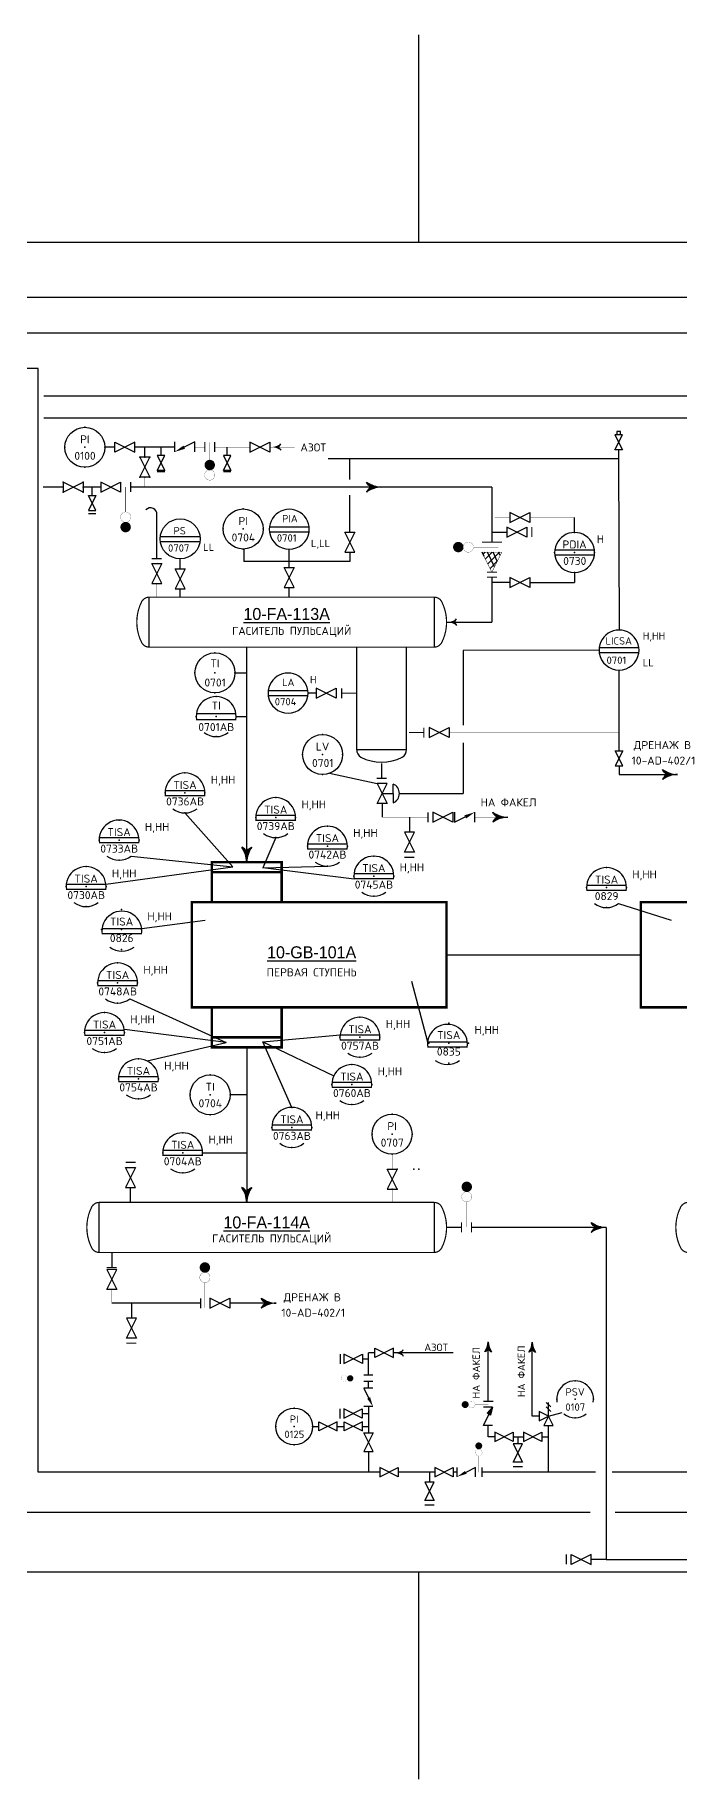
# Model space of a CAD drawing. Extents: x 230 to 652, y 120 to 276.
# Drawn here: x 291.39 to 303.64, y 119.69 to 152.81 of the extents above; entities that cross this region are included whole.
import ezdxf
from ezdxf.enums import TextEntityAlignment as Align

# ---------------------------------------------------------------- set-up
doc = ezdxf.new("R2010")
doc.units = 0
doc.header["$MEASUREMENT"] = 0
doc.linetypes.add('SDASH', pattern=[0.09375, 0.046875, -0.046875])
doc.layers.get('0').update_dxf_attribs({"linetype": 'CONTINUOUS'})
for name, color, linetype in [('IN-ATTRIBS', 7, 'CONTINUOUS'), ('IN-EQUIPMENT', 7, 'CONTINUOUS'), ('IN-INST-TAP', 7, 'CONTINUOUS'), ('IN-INSTRUMENT', 7, 'SDASH'), ('IN-MAJ-PROC', 3, 'CONTINUOUS'), ('IN-MIN-PROC', 7, 'CONTINUOUS'), ('IN-TEXT', 51, 'CONTINUOUS')]:
    doc.layers.add(name, color=color, linetype=linetype)
doc.styles.add('ATTRIBS', font='SIMPLEX', dxfattribs={"width": 0.8, "height": 0.125})
doc.styles.add('B2', font='AU101S01', dxfattribs={"height": 0.14})
doc.styles.add('NARROW', font='simplex', dxfattribs={"width": 0.75, "height": 0.1})
doc.styles.add('S1', font='SIMPLEX.shx')
doc.styles.add('SIMPLEX', font='SIMPLEX')

# ---------------------------------------------------------------- blocks, each defined once
blk = doc.blocks.new('BUBTEXT')
at = {"layer": 'IN-ATTRIBS'}
for p in [(0, 0.25), (-0.25, 0), (0, 0), (0.25, 0), (0, -0.25)]:
    blk.add_point(p, dxfattribs=at)
at = {"layer": 'IN-ATTRIBS', "flags": 1}
for tag, style, width, p in [('IDNUM', 'ATTRIBS', 0.8, (0.009, 0.584)), ('DWGNO', 'ATTRIBS', 0.8, (0.003, 0.447)), ('FILENO', 'ATTRIBS', 0.8, (-0.003, 0.311)), ('LOC', 'ATTRIBS', 0.8, (-0.08, -0.422)), ('INSTALL', 'ATTRIBS', 0.8, (-0.087, -0.699)), ('SIG', 'ATTRIBS', 0.8, (-0.087, -0.563)), ('DATE', 'ATTRIBS', 0.8, (-0.088, -0.969)), ('SERV', 'ATTRIBS', 0.8, (-0.083, -0.838)), ('DES', 'NARROW', 0.75, (-0.087, -1.102)), ('CSYS', 'NARROW', 0.75, (-0.087, -1.243))]:
    blk.add_attdef(tag, text='', height=0.1, dxfattribs=dict(at, style=style, width=width)).set_placement(p, align=Align.CENTER)
at = {"layer": 'IN-ATTRIBS', "style": 'ATTRIBS'}
blk.add_attdef('SYSCDV', text='', height=0.1, dxfattribs=at).set_placement((-0.312, 0.141), align=Align.RIGHT)
at = {"layer": 'IN-ATTRIBS', "style": 'ATTRIBS', "flags": 1}
blk.add_attdef('SYSCDI', text='', height=0.1, dxfattribs=at).set_placement((-0.312, 0.312), align=Align.RIGHT)
at = {"layer": 'IN-ATTRIBS', "style": 'S1'}
for tag, p in [('XT', (0.324, 0.257)), ('A1', (0.323, 0.115)), ('A2', (0.323, -0.035)), ('A3', (0.323, -0.185)), ('RES', (0.323, -0.342))]:
    blk.add_attdef(tag, p, '', height=0.1, dxfattribs=at)
for tag, p in [('INSTTYPE', (0, 0.05)), ('TAGNUM', (0.002, -0.156)), ('MD', (0.402, -0.565)), ('SZ', (0.402, -0.696))]:
    blk.add_attdef(tag, text='', height=0.1, dxfattribs=at).set_placement(p, align=Align.CENTER)
blk = doc.blocks.new('PE13')
at = {"const_width": 0.015}
for points in [[(0, 0), (0.1875, 0)], [(0.1875, 0.0625), (0.1875, -0.0625)]]:
    blk.add_lwpolyline(points, dxfattribs=at)
blk = doc.blocks.new('PE2')
for points in [[(0, 0, 0.150368), (0.188, 0.062, 0.150368)], [(0.125, 0, 0.206864), (0.188, 0.062, 0.206864)], [(0.125, 0, -0.206864), (0.188, -0.062, -0.206864)]]:
    blk.add_lwpolyline(points, format="xyb")
blk.add_arc((-0.008, -0.336), 0.336, 54.4623, 88.6678)
for points in [[(0, 0), (0.125, 0), (0.04, 0.003), (0.141, 0.008)], [(0, 0), (0.125, 0), (0.04, -0.003), (0.141, -0.008)], [(0.04, 0.003), (0.141, 0.008), (0.079, 0.011), (0.156, 0.019)], [(0.079, 0.011), (0.156, 0.019), (0.117, 0.024), (0.169, 0.031)], [(0.117, 0.024), (0.169, 0.031), (0.154, 0.041), (0.179, 0.046)], [(0.154, 0.041), (0.179, 0.046), (0.188, 0.062)], [(0.04, -0.003), (0.141, -0.008), (0.079, -0.011), (0.156, -0.019)], [(0.079, -0.011), (0.156, -0.019), (0.117, -0.024), (0.169, -0.031)], [(0.117, -0.024), (0.169, -0.031), (0.154, -0.041), (0.179, -0.046)], [(0.154, -0.041), (0.179, -0.046), (0.188, -0.062)]]:
    blk.add_solid(points)
blk = doc.blocks.new('VALVTEXT')
at = {"layer": 'IN-ATTRIBS'}
for p in [(0, 0.0625), (0, 0), (0.25, 0.0625), (0.25, 0), (0, -0.0625), (0.25, -0.0625)]:
    blk.add_point(p, dxfattribs=at)
at = {"layer": 'IN-ATTRIBS', "style": 'S1', "flags": 1}
for tag, p in [('IDNUM', (0.125, 0.5625)), ('DWGNO', (0.125, 0.4375)), ('FILENO', (0.125, 0.3125))]:
    blk.add_attdef(tag, text='', height=0.1, dxfattribs=at).set_placement(p, align=Align.CENTER)
at = {"layer": 'IN-ATTRIBS', "style": 'S1'}
for tag, p in [('MODE', (0.125, 0.078125)), ('SIZE', (0.125, -0.1875))]:
    blk.add_attdef(tag, text='', height=0.1, dxfattribs=at).set_placement(p, align=Align.CENTER)
blk = doc.blocks.new('T1FLANGE')
at = {"layer": 'IN-EQUIPMENT', "const_width": 0.015}
blk.add_lwpolyline([(0, 0.0625), (0, -0.0625)], dxfattribs=at)
blk = doc.blocks.new('PF35A')
blk.add_lwpolyline([(0, -0.0625), (0.25, 0.0625), (0.25, -0.0625), (0, 0.0625)], close=True)

msp = doc.modelspace()

# ---------------------------------------------------------------- hatches: boundary and pattern name
h = msp.add_hatch()
h.set_pattern_fill('ANSI31', color=2, scale=0.76, style=0)
h.set_pattern_definition([(45, (23.91814, -641.56429), (-0.067175144, 0.067175144), [])])
h.paths.add_polyline_path([(300.081, 142.608), (300.271, 142.988), (300.081, 142.988), (299.891, 142.988)])
h = msp.add_hatch()
h.set_pattern_fill('ANSI31', color=2, scale=0.76, angle=250, style=0)
h.set_pattern_definition([(295, (23.91814, -641.56429), (0.08609924, 0.040148735), [])])
h.paths.add_polyline_path([(300.271, 142.988), (300.081, 142.988), (299.891, 142.988), (300.081, 142.608)])
msp.add_hatch(color=2).paths.add_polyline_path([(299.573, 126.863, 1), (299.573, 126.735, 0.344667), (299.635, 126.784, -0.122169), (299.635, 126.815, 0.344667)])
at = {"linetype": 'Continuous'}
h = msp.add_hatch(dxfattribs=at)
h.set_pattern_fill('ANSI35', color=2, scale=0.0001, style=0)
h.set_pattern_definition([(45, (128.22935, -1.81200386), (-0.000449012806, 0.000449012806), []), (45, (128.229799, -1.81200386), (-0.000449012806, 0.000449012806), [0.00079375, -0.00015875, 0, -0.00015875])])
edge = h.paths.add_edge_path()
edge.add_line((300.095, 126.749), (300.056, 126.599))
edge.add_line((300.056, 126.599), (299.989, 126.634))
edge.add_line((300.095, 126.749), (299.989, 126.634))

# ---------------------------------------------------------------- linework, layer by layer
at = {"color": 4, "linetype": 'Continuous'}
for p, q in [((298.692, 148.873), (298.692, 152.811)), ((298.692, 119.686), (298.692, 123.624))]:
    msp.add_line(p, q, dxfattribs=at)
at = {"color": 6, "linetype": 'Continuous'}
for p, q in [((229.992, 148.873), (499.167, 148.873)), ((229.992, 123.624), (499.167, 123.624))]:
    msp.add_line(p, q, dxfattribs=at)
at = {"color": 3, "linetype": 'Continuous'}
for p, q in [((359.611, 147.824), (284.096, 147.824)), ((325.867, 147.149), (284.096, 147.149)), ((291.455, 146.474), (284.096, 146.474)), ((291.455, 125.515), (291.455, 146.474)), ((311.986, 145.947), (291.563, 145.947)), ((311.986, 145.533), (291.563, 145.533)), ((291.934, 144.223), (291.549, 144.223)), ((300.081, 144.223), (293.214, 144.223)), ((299.22, 141.658), (300.081, 141.658)), ((295.42, 138.713), (295.42, 141.183)), ((295.42, 137.241), (295.42, 138.713)), ((295.42, 133.583), (295.42, 131.778)), ((295.42, 131.778), (295.42, 130.828)), ((302.257, 130.163), (299.695, 130.163)), ((302.257, 130.163), (302.257, 123.858)), ((297.952, 125.515), (291.455, 125.515)), ((298.996, 125.515), (298.302, 125.515)), ((299.42, 125.515), (299.346, 125.515)), ((302.052, 125.515), (299.895, 125.515)), ((311.971, 125.515), (302.366, 125.515)), ((302.257, 123.858), (392.953, 123.858))]:
    msp.add_line(p, q, dxfattribs=at)
at = {"color": 2}
for p, q in [((293.388, 144.793), (293.578, 144.413)), ((293.388, 144.413), (293.578, 144.793)), ((293.578, 144.793), (293.388, 144.793)), ((293.719, 144.538), (293.862, 144.823)), ((293.862, 144.823), (293.719, 144.823)), ((293.719, 144.823), (293.862, 144.538)), ((294.053, 144.891), (294.053, 145.081)), ((294.433, 145.081), (294.232, 144.981)), ((294.433, 144.891), (294.433, 145.081)), ((294.979, 144.538), (295.121, 144.823)), ((295.121, 144.823), (294.979, 144.823)), ((294.979, 144.823), (295.121, 144.538)), ((302.49, 144.929), (302.49, 144.768)), ((293.862, 144.538), (293.719, 144.538)), ((293.862, 144.511), (293.719, 144.511)), ((295.121, 144.538), (294.979, 144.538)), ((295.121, 144.511), (294.979, 144.511)), ((292.484, 144.063), (292.484, 144.223)), ((293.578, 144.413), (293.388, 144.413)), ((292.555, 143.778), (292.412, 144.063)), ((292.412, 144.063), (292.555, 144.063)), ((292.555, 144.063), (292.412, 143.778)), ((292.412, 143.778), (292.555, 143.778)), ((292.412, 143.724), (292.555, 143.724)), ((299.374, 138.048), (299.374, 137.858)), ((299.374, 137.858), (299.575, 137.959)), ((299.754, 138.048), (299.754, 137.858)), ((297.196, 127.757), (297.196, 127.574)), ((297.619, 127.665), (297.74, 127.665)), ((297.646, 127.11), (297.739, 126.925)), ((297.821, 127.11), (297.646, 127.11)), ((297.193, 126.719), (297.193, 126.536)), ((297.616, 126.628), (297.737, 126.628)), ((297.821, 126.76), (297.646, 126.76)), ((300.095, 126.749), (299.92, 126.749)), ((300.104, 126.859), (299.922, 126.859)), ((300.981, 126.665), (300.981, 126.49)), ((301.156, 126.578), (300.981, 126.665)), ((300.981, 126.49), (301.156, 126.578)), ((301.156, 126.578), (301.069, 126.403)), ((301.112, 126.84), (301.2, 126.753)), ((301.112, 126.753), (301.2, 126.665)), ((301.156, 126.578), (301.156, 126.84)), ((301.244, 126.403), (301.156, 126.578)), ((300.095, 126.399), (299.92, 126.399)), ((301.069, 126.403), (301.244, 126.403)), ((299.42, 125.428), (299.42, 125.603))]:
    msp.add_line(p, q, dxfattribs=at)
at = {"color": 5, "linetype": 'Continuous'}
for p, q in [((293.483, 144.793), (293.483, 144.983)), ((294.053, 144.983), (293.483, 144.983)), ((296.966, 144.768), (302.49, 144.768)), ((297.38, 144.366), (297.38, 144.768)), ((302.49, 144.768), (302.499, 141.508)), ((297.38, 143.367), (297.38, 144.068)), ((301.654, 143.361), (301.654, 143.647)), ((300.081, 143.368), (300.366, 143.368)), ((297.38, 142.81), (296.23, 142.81)), ((297.38, 142.987), (297.38, 142.81)), ((301.654, 142.603), (301.654, 142.412)), ((296.23, 142.127), (296.23, 142.317)), ((300.081, 142.418), (300.42, 142.418)), ((300.8, 142.412), (301.655, 142.412)), ((302.499, 139.212), (302.499, 140.748)), ((302.499, 138.927), (302.499, 138.764)), ((302.499, 138.764), (303.612, 138.764)), ((297.993, 138.214), (297.993, 137.953)), ((298.515, 137.953), (298.515, 137.668)), ((293.213, 130.638), (293.213, 130.923)), ((292.855, 129.688), (292.855, 129.403)), ((294.544, 128.724), (292.855, 128.724)), ((293.229, 128.724), (293.229, 128.439)), ((295.793, 128.724), (295.097, 128.724)), ((300.011, 126.859), (300.011, 127.987)), ((300.849, 126.578), (300.849, 127.983)), ((297.859, 127.78), (297.734, 127.78)), ((297.734, 127.36), (297.734, 127.78)), ((299.347, 127.78), (298.209, 127.78)), ((297.734, 127.11), (297.734, 127.235)), ((297.737, 126.76), (297.737, 126.26)), ((300.981, 126.578), (300.849, 126.578)), ((300.008, 126.185), (300.008, 126.399)), ((301.156, 126.248), (301.156, 126.403)), ((301.156, 125.515), (301.156, 126.328)), ((297.737, 125.91), (297.737, 125.515)), ((300.115, 126.185), (300.008, 126.185)), ((300.508, 126.185), (300.681, 126.185)), ((301.031, 126.185), (301.156, 126.185)), ((290.709, 124.756), (301.953, 124.756)), ((302.424, 124.756), (311.932, 124.756)), ((302.257, 123.858), (301.972, 123.858))]:
    msp.add_line(p, q, dxfattribs=at)
at = {"color": 5}
for p, q in [((293.791, 144.823), (293.791, 144.983)), ((295.05, 144.823), (295.05, 144.983))]:
    msp.add_line(p, q, dxfattribs=at)
at = {"linetype": 'Continuous'}
for p, q in [((293.711, 142.865), (293.711, 143.692)), ((295.853, 143.47), (296.607, 143.47)), ((293.778, 143.286), (294.532, 143.286)), ((293.778, 143.191), (294.532, 143.191)), ((295.853, 143.375), (296.607, 143.375)), ((301.277, 143.029), (302.031, 143.029)), ((301.277, 142.934), (302.031, 142.934)), ((302.119, 141.127), (299.533, 141.122)), ((299.533, 141.122), (299.533, 139.701)), ((302.122, 141.175), (302.876, 141.175)), ((302.122, 141.08), (302.876, 141.08)), ((295.829, 140.358), (296.583, 140.358)), ((295.829, 140.263), (296.583, 140.263)), ((299.533, 139.363), (299.533, 138.404)), ((293.87, 138.462), (294.624, 138.462)), ((293.87, 138.367), (294.624, 138.367)), ((298.324, 138.404), (299.533, 138.404)), ((295.594, 137.992), (296.348, 137.992)), ((295.594, 137.897), (296.348, 137.897)), ((292.617, 137.565), (293.371, 137.565)), ((292.617, 137.47), (293.371, 137.47)), ((296.577, 137.451), (297.331, 137.451)), ((296.577, 137.356), (297.331, 137.356)), ((297.46, 136.882), (298.214, 136.882)), ((291.99, 136.683), (292.744, 136.683)), ((291.99, 136.588), (292.744, 136.588)), ((297.46, 136.787), (298.214, 136.787)), ((301.884, 136.664), (302.638, 136.664)), ((301.884, 136.569), (302.638, 136.569)), ((292.67, 135.837), (293.424, 135.837)), ((292.67, 135.742), (293.424, 135.742)), ((299.22, 135.341), (302.913, 135.341)), ((292.588, 134.853), (293.342, 134.853)), ((292.588, 134.758), (293.342, 134.758)), ((292.339, 133.912), (293.093, 133.912)), ((292.339, 133.817), (293.093, 133.817)), ((297.196, 133.822), (297.95, 133.822)), ((297.196, 133.727), (297.95, 133.727)), ((298.86, 133.686), (299.614, 133.686)), ((298.86, 133.591), (299.614, 133.591)), ((292.985, 133.032), (293.739, 133.032)), ((292.985, 132.937), (293.739, 132.937)), ((297.042, 132.924), (297.796, 132.924)), ((297.042, 132.829), (297.796, 132.829)), ((295.901, 132.111), (296.655, 132.111)), ((295.901, 132.016), (296.655, 132.016)), ((293.826, 131.628), (294.58, 131.628)), ((293.826, 131.533), (294.58, 131.533))]:
    msp.add_line(p, q, dxfattribs=at)
at = {"color": 7, "linetype": 'Continuous'}
for p, q in [((295.368, 143.048), (295.368, 142.81)), ((296.23, 142.81), (295.368, 142.81)), ((296.23, 142.697), (296.23, 143.042)), ((295.197, 140.693), (295.42, 140.693)), ((294.461, 139.921), (295.22, 139.921)), ((294.461, 139.806), (295.219, 139.806)), ((295.215, 139.863), (295.42, 139.863)), ((296.993, 138.787), (297.898, 138.594)), ((294.247, 138.034), (295.159, 137.01)), ((295.971, 137.565), (295.729, 136.995)), ((293.224, 137.216), (295.159, 137.01)), ((292.744, 136.683), (295.159, 137.01)), ((295.729, 136.995), (296.954, 137.024)), ((297.461, 136.776), (295.729, 136.995)), ((302.491, 136.314), (303.488, 136)), ((293.424, 135.837), (294.632, 136)), ((298.552, 134.839), (298.86, 133.686)), ((293.196, 134.503), (295.031, 133.676)), ((295.031, 133.676), (293.094, 133.923)), ((293.528, 133.326), (295.031, 133.676)), ((295.729, 133.69), (297.196, 133.822)), ((296.278, 132.443), (295.729, 133.69)), ((295.729, 133.69), (297.076, 133.039)), ((295.42, 132.681), (295.102, 132.681)), ((294.583, 131.579), (295.42, 131.579)), ((300.095, 126.749), (299.989, 126.634)), ((300.056, 126.599), (299.989, 126.634)), ((300.095, 126.749), (300.056, 126.599))]:
    msp.add_line(p, q, dxfattribs=at)
at = {"color": 6}
msp.add_line((298.983, 142.133), (298.983, 141.183), dxfattribs=at)
at = {"color": 2, "linetype": 'Continuous'}
for p, q in [((298.205, 138.404), (298.205, 138.583)), ((297.993, 138.404), (298.205, 138.404)), ((298.205, 138.404), (298.205, 138.226)), ((299.92, 126.399), (300.095, 126.749))]:
    msp.add_line(p, q, dxfattribs=at)
at = {"color": 7}
for p, q in [((300.135, 126.185), (300.115, 126.185)), ((300.508, 126.185), (300.485, 126.185))]:
    msp.add_line(p, q, dxfattribs=at)
at = {"color": 2}
for points in [[(302.419, 145.214), (302.562, 144.929), (302.419, 144.929), (302.562, 145.214)], [(293.293, 145.078), (292.913, 144.888), (292.913, 145.078), (293.293, 144.888)], [(295.478, 144.888), (295.858, 145.078), (295.858, 144.888), (295.478, 145.078)], [(291.934, 144.128), (292.314, 144.318), (292.314, 144.128), (291.934, 144.318)], [(292.644, 144.128), (293.024, 144.318), (293.024, 144.128), (292.644, 144.318)], [(300.366, 143.273), (300.746, 143.463), (300.746, 143.273), (300.366, 143.463)], [(300.42, 143.552), (300.8, 143.742), (300.8, 143.552), (300.42, 143.742)], [(293.806, 142.39), (293.616, 142.77), (293.806, 142.77), (293.616, 142.39)], [(294.25, 142.289), (294.06, 142.669), (294.25, 142.669), (294.06, 142.289)], [(296.325, 142.317), (296.135, 142.697), (296.325, 142.697), (296.135, 142.317)], [(300.42, 142.317), (300.8, 142.507), (300.8, 142.317), (300.42, 142.507)], [(297.123, 140.214), (296.743, 140.404), (296.743, 140.214), (297.123, 140.404)], [(298.89, 139.467), (299.27, 139.657), (299.27, 139.467), (298.89, 139.657)], [(302.57, 138.927), (302.428, 139.212), (302.57, 139.212), (302.428, 138.927)], [(297.898, 138.594), (298.088, 138.214), (297.898, 138.214), (298.088, 138.594)], [(298.962, 137.858), (299.342, 138.048), (299.342, 137.858), (298.962, 138.048)], [(298.42, 137.668), (298.61, 137.288), (298.42, 137.288), (298.61, 137.668)], [(293.308, 130.923), (293.118, 131.303), (293.308, 131.303), (293.118, 130.923)], [(298.279, 130.889), (298.089, 131.269), (298.279, 131.269), (298.089, 130.889)], [(292.76, 129.365), (292.95, 128.985), (292.76, 128.985), (292.95, 129.365)], [(294.717, 128.629), (295.097, 128.819), (295.097, 128.629), (294.717, 128.819)], [(293.134, 128.439), (293.324, 128.059), (293.134, 128.059), (293.324, 128.439)], [(298.209, 127.868), (297.859, 127.693), (297.859, 127.868), (298.209, 127.693)], [(297.269, 127.578), (297.619, 127.753), (297.619, 127.578), (297.269, 127.753)], [(297.266, 126.54), (297.616, 126.715), (297.616, 126.54), (297.266, 126.715)], [(297.143, 126.472), (296.793, 126.297), (296.793, 126.472), (297.143, 126.297)], [(297.623, 126.472), (297.273, 126.297), (297.273, 126.472), (297.623, 126.297)], [(297.824, 125.91), (297.649, 126.26), (297.824, 126.26), (297.649, 125.91)], [(300.135, 126.097), (300.485, 126.272), (300.485, 126.097), (300.135, 126.272)], [(300.681, 126.097), (301.031, 126.272), (301.031, 126.097), (300.681, 126.272)], [(300.489, 126.054), (300.664, 125.704), (300.489, 125.704), (300.664, 126.054)], [(297.952, 125.428), (298.302, 125.603), (298.302, 125.428), (297.952, 125.603)], [(298.996, 125.428), (299.346, 125.603), (299.346, 125.428), (298.996, 125.603)], [(298.808, 125.328), (298.983, 124.978), (298.808, 124.978), (298.983, 125.328)], [(301.972, 123.953), (301.592, 123.763), (301.592, 123.953), (301.972, 123.763)]]:
    msp.add_lwpolyline(points, close=True, dxfattribs=at)
for points in [[(302.526, 145.214), (302.526, 145.277), (302.455, 145.277), (302.455, 145.214)], [(299.77, 125.428), (299.77, 125.603), (299.585, 125.51)]]:
    msp.add_lwpolyline(points, dxfattribs=at)
at = {"color": 5, "linetype": 'Continuous', "const_width": 0.0076}
for points in [[(294.433, 144.983), (294.623, 144.983)], [(294.813, 144.983), (295.288, 144.983)], [(295.478, 144.983), (295.288, 144.983)], [(296.333, 144.983), (295.858, 144.983)], [(293.483, 144.413), (293.483, 144.223)], [(300.135, 143.647), (300.42, 143.647)], [(300.8, 143.647), (301.655, 143.647)], [(299.27, 139.562), (302.499, 139.562)], [(298.867, 137.953), (297.993, 137.953)], [(300.194, 137.953), (299.754, 137.953)], [(292.855, 128.985), (292.855, 128.724)]]:
    msp.add_lwpolyline(points, dxfattribs=at)
at = {"color": 2}
for points, const_width in [([(294.718, 144.595), (294.718, 145.07)], 0.0076), ([(293.119, 143.748), (293.119, 144.223)], 0.0076), ([(293.214, 144.128), (293.214, 144.318)], 0.0228), ([(299.891, 143.178), (300.271, 143.178)], 0.0228), ([(299.728, 143.083), (300.203, 143.083)], 0.0076), ([(299.605, 130.649), (299.605, 130.174)], 0.0076), ([(292.95, 129.403), (292.76, 129.403)], 0.0228), ([(294.626, 129.117), (294.626, 128.642)], 0.0076), ([(297.446, 127.297), (297.734, 127.297)], 0.00461), ([(299.761, 126.799), (300.011, 126.799)], 0.01), ([(299.833, 125.828), (299.833, 125.515)], 0.005)]:
    msp.add_lwpolyline(points, dxfattribs=dict(at, const_width=const_width))
at = {"color": 5, "linetype": 'Continuous'}
for points in [[(296.003, 144.983, 0.206864), (296.066, 145.046)], [(296.003, 144.983, -0.206864), (296.066, 144.921)], [(300.011, 127.862, -0.206864), (299.948, 127.799, -0.206864)], [(300.011, 127.987, 0.150368), (300.073, 127.799, 0.150368)], [(300.011, 127.862, 0.206864), (300.073, 127.799, 0.206864)], [(300.849, 127.983, 0.150368), (300.912, 127.796, 0.150368)], [(298.334, 127.78, 0.206864), (298.396, 127.843, 0.206864)], [(298.334, 127.78, -0.206864), (298.396, 127.718, -0.206864)], [(300.849, 127.858, -0.206864), (300.787, 127.796, -0.206864)], [(300.849, 127.858, 0.206864), (300.912, 127.796, 0.206864)]]:
    msp.add_lwpolyline(points, format="xyb", dxfattribs=at)
at = {"color": 2}
for points, const_width in [([(294.767, 144.642, -1), (294.668, 144.642, -1)], 0.0988), ([(294.815, 144.452, -1), (294.621, 144.452, -1)], 0.0038), ([(293.216, 143.653, 1), (293.022, 143.653, 1)], 0.0038), ([(293.168, 143.463, 1), (293.069, 143.463, 1)], 0.0988), ([(299.443, 143.034, 1), (299.443, 143.133, 1)], 0.0988), ([(299.633, 142.986, 1), (299.633, 143.18, 1)], 0.0038), ([(299.555, 130.934, 1), (299.654, 130.934, 1)], 0.0988), ([(299.508, 130.744, 1), (299.702, 130.744, 1)], 0.0038), ([(294.576, 129.402, 1), (294.675, 129.402, 1)], 0.0988), ([(294.529, 129.212, 1), (294.723, 129.212, 1)], 0.0038), ([(297.273, 127.239, -1), (297.273, 127.356, -1)], 0.0023), ([(297.388, 127.267, -1), (297.388, 127.327, -1)], 0.0599), ([(299.573, 126.735, 1), (299.573, 126.863, 1)], 0.0025), ([(299.697, 126.735, 1), (299.697, 126.863, 1)], 0.0025), ([(299.8, 126.015, 1), (299.865, 126.015, 1)], 0.065), ([(299.769, 125.89, 1), (299.896, 125.89, 1)], 0.0025)]:
    msp.add_lwpolyline(points, format="xyb", close=True, dxfattribs=dict(at, const_width=const_width))
at = {"color": 3}
for points in [[(297.795, 144.223, -0.206864), (297.7, 144.318, -0.206864)], [(297.985, 144.223, 0.150368), (297.7, 144.128, 0.150368)], [(297.795, 144.223, 0.206864), (297.7, 144.128, 0.206864)]]:
    msp.add_lwpolyline(points, format="xyb", dxfattribs=at)
at = {"color": 2, "const_width": 0.0076}
msp.add_lwpolyline([(300.081, 142.608), (299.891, 142.988), (300.081, 142.988), (300.271, 142.988)], close=True, dxfattribs=at)
at = {"color": 3, "linetype": 'Continuous'}
for points in [[(299.345, 141.658, 0.206864), (299.408, 141.721)], [(299.345, 141.658, -0.206864), (299.408, 141.596)]]:
    msp.add_lwpolyline(points, format="xyb", dxfattribs=at)
for centre, radius in [((292.343, 144.978), 0.38), ((295.354, 143.427), 0.38), ((294.155, 143.239), 0.38), ((294.817, 140.695), 0.38), ((296.863, 139.144), 0.38), ((294.725, 132.681), 0.38), ((298.184, 131.934), 0.38), ((296.323, 126.382), 0.35)]:
    msp.add_circle(centre, radius)
at = {"color": 3}
msp.add_arc((297.997, 144.734), 0.511, 234.4623, 268.6678, dxfattribs=at)
at = {"linetype": 'Continuous'}
msp.add_arc((293.593, 143.711), 0.119, 351.1344, 139.8314, dxfattribs=at)
for centre, radius, start, end in [((296.23, 143.422), 0.38, 351.1529, 188.8471), ((296.23, 143.422), 0.38, 188.8471, 351.1529), ((301.654, 142.981), 0.38, 351.1529, 188.8471), ((301.654, 142.981), 0.38, 188.8471, 351.1529), ((302.499, 141.128), 0.38, 351.1529, 188.8471), ((302.499, 141.128), 0.38, 188.8471, 351.1529), ((296.206, 140.31), 0.38, 351.1529, 188.8471), ((294.84, 139.864), 0.38, 351.1529, 188.8471), ((296.206, 140.31), 0.38, 188.8471, 351.1529), ((294.84, 139.864), 0.38, 232.6037, 307.3963), ((294.247, 138.414), 0.38, 351.1529, 188.8471), ((295.971, 137.945), 0.38, 351.1529, 188.8471), ((292.994, 137.518), 0.38, 351.1529, 188.8471), ((294.247, 138.414), 0.38, 232.6037, 307.3963), ((295.971, 137.945), 0.38, 232.6037, 307.3963), ((296.954, 137.404), 0.38, 351.1529, 188.8471), ((292.994, 137.518), 0.38, 232.6037, 307.3963), ((297.837, 136.834), 0.38, 351.1529, 188.8471), ((292.367, 136.635), 0.38, 351.1529, 188.8471), ((296.954, 137.404), 0.38, 232.6037, 307.3963), ((302.261, 136.616), 0.38, 351.1529, 188.8471), ((297.837, 136.834), 0.38, 232.6037, 307.3963), ((292.367, 136.635), 0.38, 232.6037, 307.3963), ((293.047, 135.789), 0.38, 351.1529, 188.8471), ((302.261, 136.616), 0.38, 232.6037, 307.3963), ((293.047, 135.789), 0.38, 232.6037, 307.3963), ((292.965, 134.805), 0.38, 351.1529, 188.8471), ((292.965, 134.805), 0.38, 232.6037, 307.3963), ((292.716, 133.864), 0.38, 351.1529, 188.8471), ((297.573, 133.775), 0.38, 351.1529, 188.8471), ((299.237, 133.638), 0.38, 351.1529, 188.8471), ((292.716, 133.864), 0.38, 232.6037, 307.3963), ((293.362, 132.984), 0.38, 351.1529, 188.8471), ((297.419, 132.876), 0.38, 351.1529, 188.8471), ((297.573, 133.775), 0.38, 232.6037, 307.3963), ((299.237, 133.638), 0.38, 232.6037, 307.3963), ((293.362, 132.984), 0.38, 232.6037, 307.3963), ((297.419, 132.876), 0.38, 232.6037, 307.3963), ((296.278, 132.063), 0.38, 351.1529, 188.8471), ((294.203, 131.58), 0.38, 351.1529, 188.8471), ((296.278, 132.063), 0.38, 232.6037, 307.3963), ((294.203, 131.58), 0.38, 232.6037, 307.3963), ((301.664, 126.899), 0.35, 351.1529, 188.8471), ((301.664, 126.899), 0.35, 232.6037, 307.3963)]:
    msp.add_arc(centre, radius, start, end)
at = {"color": 2, "linetype": 'Continuous'}
msp.add_arc((298.13, 138.404), 0.194, 292.6677, 67.3323, dxfattribs=at)
at = {"color": 5, "linetype": 'Continuous'}
for centre in [(299.675, 127.995), (300.513, 127.991)]:
    msp.add_arc(centre, 0.336, 324.4623, 358.6678, dxfattribs=at)
at = {"color": 2}
for points in [[(294.249, 144.952), (294.053, 144.891), (294.216, 145.01)], [(299.558, 137.988), (299.754, 138.048), (299.592, 137.929)], [(297.766, 126.94), (297.821, 126.76), (297.712, 126.91)], [(299.601, 125.484), (299.42, 125.428), (299.57, 125.537)]]:
    msp.add_solid(points, dxfattribs=at)
at = {"color": 5, "linetype": 'Continuous'}
for points in [[(295.878, 144.983), (296.003, 144.983), (295.918, 144.986), (296.02, 144.991)], [(295.878, 144.983), (296.003, 144.983), (295.918, 144.98), (296.02, 144.975)], [(295.918, 144.986), (296.02, 144.991), (295.958, 144.994), (296.034, 145.002)], [(295.918, 144.98), (296.02, 144.975), (295.958, 144.972), (296.034, 144.964)], [(295.958, 144.994), (296.034, 145.002), (295.996, 145.007), (296.047, 145.015)], [(295.958, 144.972), (296.034, 144.964), (295.996, 144.959), (296.047, 144.952)], [(295.996, 145.007), (296.047, 145.015), (296.032, 145.024), (296.058, 145.029)], [(295.996, 144.959), (296.047, 144.952), (296.032, 144.942), (296.058, 144.937)], [(296.032, 145.024), (296.058, 145.029), (296.066, 145.046)], [(296.032, 144.942), (296.058, 144.937), (296.066, 144.921)], [(299.987, 127.87), (299.979, 127.818), (299.969, 127.833), (299.964, 127.808)], [(299.999, 127.908), (299.992, 127.831), (299.987, 127.87), (299.979, 127.818)], [(300.007, 127.947), (300.003, 127.846), (299.999, 127.908), (299.992, 127.831)], [(300.011, 127.987), (300.011, 127.862), (300.007, 127.947), (300.003, 127.846)], [(300.011, 127.987), (300.011, 127.862), (300.014, 127.947), (300.019, 127.846)], [(300.014, 127.947), (300.019, 127.846), (300.022, 127.908), (300.029, 127.831)], [(300.022, 127.908), (300.029, 127.831), (300.035, 127.87), (300.042, 127.818)], [(300.035, 127.87), (300.042, 127.818), (300.052, 127.833), (300.057, 127.808)], [(300.825, 127.866), (300.818, 127.814), (300.808, 127.83), (300.803, 127.804)], [(300.838, 127.904), (300.831, 127.827), (300.825, 127.866), (300.818, 127.814)], [(300.846, 127.943), (300.841, 127.842), (300.838, 127.904), (300.831, 127.827)], [(300.849, 127.983), (300.849, 127.858), (300.846, 127.943), (300.841, 127.842)], [(300.849, 127.983), (300.849, 127.858), (300.852, 127.943), (300.857, 127.842)], [(300.852, 127.943), (300.857, 127.842), (300.861, 127.904), (300.868, 127.827)], [(300.861, 127.904), (300.868, 127.827), (300.873, 127.866), (300.881, 127.814)], [(300.873, 127.866), (300.881, 127.814), (300.89, 127.83), (300.895, 127.804)], [(298.209, 127.78), (298.334, 127.78), (298.249, 127.783), (298.35, 127.788)], [(298.209, 127.78), (298.334, 127.78), (298.249, 127.777), (298.35, 127.772)], [(298.249, 127.783), (298.35, 127.788), (298.288, 127.792), (298.365, 127.799)], [(298.249, 127.777), (298.35, 127.772), (298.288, 127.769), (298.365, 127.762)], [(298.288, 127.792), (298.365, 127.799), (298.326, 127.804), (298.378, 127.812)], [(298.288, 127.769), (298.365, 127.762), (298.326, 127.756), (298.378, 127.749)], [(298.326, 127.804), (298.378, 127.812), (298.363, 127.821), (298.388, 127.826)], [(298.326, 127.756), (298.378, 127.749), (298.363, 127.739), (298.388, 127.734)], [(298.363, 127.739), (298.388, 127.734), (298.396, 127.718)], [(299.969, 127.833), (299.964, 127.808), (299.948, 127.799)], [(300.052, 127.833), (300.057, 127.808), (300.073, 127.799)], [(300.808, 127.83), (300.803, 127.804), (300.787, 127.796)], [(300.89, 127.83), (300.895, 127.804), (300.912, 127.796)]]:
    msp.add_solid(points, dxfattribs=at)
at = {"color": 3}
for points in [[(297.752, 144.286), (297.713, 144.293), (297.7, 144.318)], [(297.752, 144.161), (297.713, 144.153), (297.7, 144.128)], [(297.807, 144.26), (297.729, 144.271), (297.752, 144.286), (297.713, 144.293)], [(297.807, 144.187), (297.729, 144.175), (297.752, 144.161), (297.713, 144.153)], [(297.865, 144.24), (297.748, 144.251), (297.807, 144.26), (297.729, 144.271)], [(297.865, 144.206), (297.748, 144.195), (297.807, 144.187), (297.729, 144.175)], [(297.925, 144.228), (297.771, 144.235), (297.865, 144.24), (297.748, 144.251)], [(297.925, 144.218), (297.771, 144.211), (297.865, 144.206), (297.748, 144.195)], [(297.985, 144.223), (297.795, 144.223), (297.925, 144.228), (297.771, 144.235)], [(297.985, 144.223), (297.795, 144.223), (297.925, 144.218), (297.771, 144.211)]]:
    msp.add_solid(points, dxfattribs=at)
at = {"color": 3, "linetype": 'Continuous'}
for points in [[(299.22, 141.658), (299.345, 141.658), (299.26, 141.661), (299.362, 141.666)], [(299.22, 141.658), (299.345, 141.658), (299.26, 141.655), (299.362, 141.65)], [(299.26, 141.661), (299.362, 141.666), (299.3, 141.669), (299.377, 141.677)], [(299.26, 141.655), (299.362, 141.65), (299.3, 141.647), (299.377, 141.639)], [(299.3, 141.669), (299.377, 141.677), (299.338, 141.682), (299.389, 141.69)], [(299.3, 141.647), (299.377, 141.639), (299.338, 141.634), (299.389, 141.627)], [(299.338, 141.682), (299.389, 141.69), (299.374, 141.699), (299.4, 141.704)], [(299.338, 141.634), (299.389, 141.627), (299.374, 141.617), (299.4, 141.612)], [(299.374, 141.699), (299.4, 141.704), (299.408, 141.721)], [(299.374, 141.617), (299.4, 141.612), (299.408, 141.596)]]:
    msp.add_solid(points, dxfattribs=at)
msp.add_solid([(298.363, 127.821), (298.388, 127.826), (298.396, 127.843)])
at = {"layer": 'IN-ATTRIBS', "color": 2}
for p in [(298.279, 131.269), (298.6, 131.269), (298.695, 131.269), (298.184, 130.889), (298.279, 130.889)]:
    msp.add_point(p, dxfattribs=at)
at = {"layer": 'IN-EQUIPMENT', "color": 6}
for p, q in [((293.568, 141.183), (293.568, 142.133)), ((297.51, 141.183), (297.51, 139.236)), ((298.46, 139.236), (298.46, 141.183)), ((298.46, 139.236), (297.51, 139.236)), ((292.618, 129.688), (292.618, 130.638)), ((298.983, 130.638), (298.983, 129.688))]:
    msp.add_line(p, q, dxfattribs=at)
at = {"layer": 'IN-EQUIPMENT', "color": 2}
for p, q in [((297.821, 127.36), (297.646, 127.36)), ((297.821, 127.235), (297.646, 127.235)), ((299.895, 125.428), (299.895, 125.603)), ((300.664, 125.616), (300.489, 125.616)), ((298.983, 124.89), (298.808, 124.89))]:
    msp.add_line(p, q, dxfattribs=at)
at = {"layer": 'IN-EQUIPMENT', "color": 2, "const_width": 0.0228}
for points in [[(294.623, 144.888), (294.623, 145.078)], [(294.813, 144.888), (294.813, 145.078)], [(300.841, 143.463), (300.841, 143.273)], [(293.616, 142.865), (293.806, 142.865)], [(298.867, 137.858), (298.867, 138.048)], [(298.61, 137.193), (298.42, 137.193)], [(293.118, 131.398), (293.308, 131.398)], [(299.695, 130.258), (299.695, 130.068)], [(294.544, 128.629), (294.544, 128.819)], [(293.324, 127.964), (293.134, 127.964)], [(301.497, 123.763), (301.497, 123.953)]]:
    msp.add_lwpolyline(points, dxfattribs=at)
at = {"layer": 'IN-EQUIPMENT', "color": 6, "const_width": 0.0228}
for points in [[(293.568, 142.133, 0.267949), (293.426, 142.051, 0.242718), (293.426, 141.265, 0.267949), (293.568, 141.183), (298.983, 141.183, 0.267949), (299.125, 141.265, 0.242718), (299.125, 142.051, 0.267949), (298.983, 142.133)], [(292.618, 130.638, 0.267949), (292.476, 130.556, 0.242718), (292.476, 129.77, 0.267949), (292.618, 129.688), (298.983, 129.688, 0.267949), (299.125, 129.77, 0.242718), (299.125, 130.556, 0.267949), (298.983, 130.638)], [(303.816, 130.638, 0.267949), (303.674, 130.556, 0.242718), (303.674, 129.77, 0.267949), (303.816, 129.688), (310.181, 129.688, 0.267949), (310.323, 129.77, 0.242718), (310.323, 130.556, 0.267949), (310.181, 130.638)]]:
    msp.add_lwpolyline(points, format="xyb", close=True, dxfattribs=at)
at = {"layer": 'IN-EQUIPMENT', "color": 6, "const_width": 0.0456}
for points in [[(294.755, 136.338), (294.755, 137.098), (296.085, 137.098), (296.085, 136.338)], [(294.755, 136.908), (296.085, 136.908)], [(299.22, 136.338), (299.22, 134.343), (294.375, 134.343), (294.375, 136.338), (299.22, 136.338)], [(302.913, 136.338), (302.913, 134.343), (307.853, 134.343), (307.853, 136.338), (302.913, 136.338)], [(294.755, 134.343), (294.755, 133.583), (296.085, 133.583), (296.085, 134.343)], [(294.755, 133.773), (296.085, 133.773)]]:
    msp.add_lwpolyline(points, dxfattribs=at)
at = {"layer": 'IN-EQUIPMENT', "color": 6}
for centre, radius, start, end in [((297.675, 139.236), 0.164, 180, 240), ((298.296, 139.236), 0.164, 300, 0), ((297.985, 139.855), 0.857, 242.7143, 297.2857)]:
    msp.add_arc(centre, radius, start, end, dxfattribs=at)
at = {"layer": 'IN-INST-TAP', "color": 7}
for p, q in [((292.913, 144.983), (292.723, 144.983)), ((301.156, 126.578), (301.417, 126.651)), ((296.673, 126.385), (296.798, 126.385)), ((297.148, 126.385), (297.273, 126.385)), ((297.623, 126.385), (297.737, 126.385))]:
    msp.add_line(p, q, dxfattribs=at)
at = {"layer": 'IN-INST-TAP', "color": 5}
msp.add_line((293.483, 144.983), (293.293, 144.983), dxfattribs=at)
at = {"layer": 'IN-INST-TAP'}
for p, q in [((294.155, 142.669), (294.155, 142.859)), ((294.155, 142.133), (294.155, 142.289))]:
    msp.add_line(p, q, dxfattribs=at)
at = {"layer": 'IN-MAJ-PROC', "color": 3}
for p, q in [((292.644, 144.223), (292.314, 144.223)), ((298.996, 125.515), (298.806, 125.515)), ((300.333, 125.515), (299.895, 125.515))]:
    msp.add_line(p, q, dxfattribs=at)
at = {"layer": 'IN-MAJ-PROC'}
for p, q in [((300.081, 144.223), (300.081, 143.178)), ((300.081, 142.513), (300.081, 141.658))]:
    msp.add_line(p, q, dxfattribs=at)
at = {"layer": 'IN-MIN-PROC'}
msp.add_line((296.743, 140.309), (296.586, 140.309), dxfattribs=at)
at = {"layer": 'IN-MIN-PROC', "color": 2}
for p, q in [((300.576, 126.185), (300.576, 126.054)), ((298.895, 125.515), (298.895, 125.328))]:
    msp.add_line(p, q, dxfattribs=at)
at = {"layer": 'IN-MIN-PROC', "color": 7, "const_width": 0.0076}
msp.add_lwpolyline([(293.711, 142.133), (293.711, 142.39)], dxfattribs=at)
at = {"layer": 'IN-MIN-PROC', "const_width": 0.0076}
for points in [[(298.184, 131.269), (298.184, 131.554)], [(298.184, 130.638), (298.184, 130.889)]]:
    msp.add_lwpolyline(points, dxfattribs=at)

# ---------------------------------------------------------------- block references
at = {"color": 2, "xscale": 1.52, "yscale": 1.52, "zscale": 1.52}
for name, p, rotation in [('VALVTEXT', (293.483, 144.793), 270), ('T1FLANGE', (300.081, 142.608), 90), ('T1FLANGE', (300.081, 142.513), 90)]:
    msp.add_blockref(name, p, dxfattribs=dict(at, rotation=rotation))
at = {"layer": 'IN-EQUIPMENT', "yscale": 1.52, "zscale": 1.52}
for p, xscale in [((297.51, 140.309), -1.52), ((298.503, 139.562), 1.52)]:
    msp.add_blockref('PE13', p, dxfattribs=dict(at, xscale=xscale))
at = {"layer": 'IN-EQUIPMENT', "color": 6, "xscale": 1.52, "yscale": 1.52, "zscale": 1.52, "rotation": 270}
msp.add_blockref('PE13', (297.985, 138.977), dxfattribs=at)
at = {"layer": 'IN-EQUIPMENT', "color": 7, "xscale": 1.52, "yscale": 1.52, "zscale": 1.52}
msp.add_blockref('PE13', (299.22, 130.163), dxfattribs=at)
at = {"layer": 'IN-INST-TAP', "xscale": 1.52, "yscale": 1.52, "zscale": 1.52, "rotation": 90}
msp.add_blockref('PF35A', (297.38, 142.987), dxfattribs=at)
at = {"layer": 'IN-INSTRUMENT', "color": 7}
for p, xscale, yscale, zscale, values in [((292.343, 144.978), 1.52, 1.52, 1.52, {'INSTTYPE': 'PI', 'TAGNUM': '0100'}), ((295.354, 143.427), 1.52, 1.52, 1.52, {'INSTTYPE': 'PI', 'TAGNUM': '0704'}), ((301.664, 126.899), 1.4, 1.4, 1.4, {'INSTTYPE': 'PSV', 'TAGNUM': '0107'}), ((296.323, 126.382), 1.4, 1.4, 1.4, {'INSTTYPE': 'PI', 'TAGNUM': '0125'})]:
    msp.add_blockref('BUBTEXT', p, dxfattribs=dict(at, xscale=xscale, yscale=yscale, zscale=zscale)).add_auto_attribs(values)
at = {"layer": 'IN-INSTRUMENT'}
ref = msp.add_blockref('BUBTEXT', (301.654, 142.981), dxfattribs=dict(at, xscale=1.52, yscale=1.52, zscale=1.52))
ref.add_attrib('INSTTYPE', 'PDIA', dxfattribs={"layer": 'IN-ATTRIBS', "height": 0.152, "style": 'S1'}).set_placement((301.653, 143.057), align=Align.CENTER)
ref.add_attrib('TAGNUM', '0730', dxfattribs={"layer": 'IN-ATTRIBS', "height": 0.152, "style": 'S1'}).set_placement((301.657, 142.744), align=Align.CENTER)
ref.add_attrib('A1', 'H', (302.076, 143.157), dxfattribs={"layer": 'IN-ATTRIBS', "height": 0.152, "style": 'S1'})
ref = msp.add_blockref('BUBTEXT', (294.817, 140.695), dxfattribs=dict(at, xscale=1.52, yscale=1.52, zscale=1.52))
ref.add_attrib('INSTTYPE', 'TI', dxfattribs={"layer": 'IN-ATTRIBS', "height": 0.152, "style": 'S1'}).set_placement((294.817, 140.798), align=Align.CENTER)
ref.add_attrib('TAGNUM', '0701', dxfattribs={"layer": 'IN-ATTRIBS', "height": 0.152, "style": 'S1'}).set_placement((294.82, 140.435), align=Align.CENTER)
ref = msp.add_blockref('BUBTEXT', (294.84, 139.864), dxfattribs=dict(at, xscale=1.52, yscale=1.52, zscale=1.52))
ref.add_attrib('INSTTYPE', 'TI', dxfattribs={"layer": 'IN-ATTRIBS', "height": 0.152, "style": 'S1'}).set_placement((294.84, 139.998), align=Align.CENTER)
ref.add_attrib('TAGNUM', '0701AB', dxfattribs={"layer": 'IN-ATTRIBS', "height": 0.152, "style": 'S1'}).set_placement((294.843, 139.589), align=Align.CENTER)
at = {"layer": 'IN-INSTRUMENT', "xscale": 1.52, "yscale": 1.52, "zscale": 1.52}
for p, values in [((296.863, 139.144), {'INSTTYPE': 'LV', 'TAGNUM': '0701'}), ((294.247, 138.414), {'INSTTYPE': 'TISA', 'TAGNUM': '0736AB', 'A1': 'H,HH'}), ((295.971, 137.945), {'INSTTYPE': 'TISA', 'TAGNUM': '0739AB', 'A1': 'H,HH'}), ((292.994, 137.518), {'INSTTYPE': 'TISA', 'TAGNUM': '0733AB', 'A1': 'H,HH'}), ((296.954, 137.404), {'INSTTYPE': 'TISA', 'TAGNUM': '0742AB', 'A1': 'H,HH'}), ((292.367, 136.635), {'INSTTYPE': 'TISA', 'TAGNUM': '0730AB', 'A1': 'H,HH'}), ((302.261, 136.616), {'INSTTYPE': 'TISA', 'TAGNUM': '0829', 'A1': 'H,HH'}), ((293.041, 135.819), {'INSTTYPE': 'TISA', 'TAGNUM': '0826', 'A1': 'H,HH'}), ((292.965, 134.805), {'INSTTYPE': 'TISA', 'TAGNUM': '0748AB', 'A1': 'H,HH'}), ((292.716, 133.864), {'INSTTYPE': 'TISA', 'TAGNUM': '0751AB', 'A1': 'H,HH'}), ((297.573, 133.775), {'INSTTYPE': 'TISA', 'TAGNUM': '0757AB', 'A1': 'H,HH'}), ((299.26, 133.663), {'INSTTYPE': 'TISA', 'TAGNUM': '0835', 'A1': 'H,HH'}), ((293.362, 132.984), {'INSTTYPE': 'TISA', 'TAGNUM': '0754AB', 'A1': 'H,HH'}), ((297.419, 132.876), {'INSTTYPE': 'TISA', 'TAGNUM': '0760AB', 'A1': 'H,HH'}), ((294.725, 132.681), {'INSTTYPE': 'TI', 'TAGNUM': '0704'}), ((298.184, 131.934), {'INSTTYPE': 'PI', 'TAGNUM': '0707'}), ((294.203, 131.58), {'INSTTYPE': 'TISA', 'TAGNUM': '0704AB', 'A1': 'H,HH'})]:
    msp.add_blockref('BUBTEXT', p, dxfattribs=at).add_auto_attribs(values)
at = {"layer": 'IN-INSTRUMENT'}
ref = msp.add_blockref('BUBTEXT', (297.837, 136.834), dxfattribs=dict(at, xscale=1.52, yscale=1.52, zscale=1.52))
ref.add_attrib('INSTTYPE', 'TISA', dxfattribs={"layer": 'IN-ATTRIBS', "height": 0.152, "style": 'S1'}).set_placement((297.837, 136.91), align=Align.CENTER)
ref.add_attrib('TAGNUM', '0745AB', dxfattribs={"layer": 'IN-ATTRIBS', "height": 0.152, "style": 'S1'}).set_placement((297.84, 136.597), align=Align.CENTER)
ref.add_attrib('A1', 'H,HH', (298.328, 136.925), dxfattribs={"layer": 'IN-ATTRIBS', "height": 0.152, "style": 'S1'})
ref = msp.add_blockref('BUBTEXT', (296.278, 132.063), dxfattribs=dict(at, xscale=1.52, yscale=1.52, zscale=1.52))
ref.add_attrib('INSTTYPE', 'TISA', dxfattribs={"layer": 'IN-ATTRIBS', "height": 0.152, "style": 'S1'}).set_placement((296.278, 132.139), align=Align.CENTER)
ref.add_attrib('TAGNUM', '0763AB', dxfattribs={"layer": 'IN-ATTRIBS', "height": 0.152, "style": 'S1'}).set_placement((296.281, 131.826), align=Align.CENTER)
ref.add_attrib('A1', 'H,HH', (296.729, 132.217), dxfattribs={"layer": 'IN-ATTRIBS', "height": 0.152, "style": 'S1'})
at = {"layer": 'IN-MAJ-PROC', "color": 2, "xscale": 1.52, "yscale": 1.52, "zscale": 1.52}
msp.add_blockref('VALVTEXT', (291.934, 144.223), dxfattribs=at)
at = {"layer": 'IN-MAJ-PROC', "color": 7, "xscale": 1.52, "yscale": 1.52, "zscale": 1.52, "rotation": 180}
msp.add_blockref('PE2', (302.257, 130.163), dxfattribs=at)
at = {"layer": 'IN-MIN-PROC', "color": 7, "xscale": 1.52, "yscale": 1.52, "zscale": 1.52}
for p, rotation in [((303.612, 138.764), 180), ((300.384, 137.953), 180), ((295.42, 137.098), 90), ((295.42, 130.638), 90), ((295.983, 128.724), 180)]:
    msp.add_blockref('PE2', p, dxfattribs=dict(at, rotation=rotation))

# ---------------------------------------------------------------- texts
at = {"color": 7, "linetype": 'Continuous'}
for s, style, p in [('PS', 'S1', (294.028, 143.323)), ('PIA', 'S1', (296.092, 143.554)), ('0707', 'S1', (293.925, 142.995)), ('LL', 'SIMPLEX', (294.593, 143.012)), ('0701', 'S1', (295.994, 143.187)), ('L,LL', 'SIMPLEX', (296.642, 143.083)), ('H,HH', 'SIMPLEX', (302.949, 141.323)), ('LICSA', 'S1', (302.242, 141.232)), ('0701', 'S1', (302.262, 140.865)), ('LL', 'SIMPLEX', (302.949, 140.82)), ('LA', 'S1', (296.092, 140.444)), ('H', 'SIMPLEX', (296.623, 140.495)), ('0704', 'S1', (295.954, 140.078))]:
    msp.add_text(s, height=0.14, dxfattribs=dict(at, style=style)).set_placement(p)
at = {"layer": 'IN-TEXT', "color": 1}
for s, height, style, p in [('АЗОТ', 0.152, 'S1', (296.441, 144.9)), ('ДРЕНАЖ В', 0.152, 'S1', (302.78, 139.247)), ('10-AD-402/1', 0.152, 'S1', (302.739, 138.953)), ('НА ФАКЕЛ', 0.152, 'S1', (299.866, 138.159)), ('ДРЕНАЖ В', 0.152, 'S1', (296.122, 128.761)), ('10-AD-402/1', 0.152, 'S1', (296.08, 128.467)), ('АЗОТ', 0.14, 'SIMPLEX', (298.796, 127.815))]:
    msp.add_text(s, height=height, dxfattribs=dict(at, style=style)).set_placement(p)
at = {"layer": 'IN-TEXT', "color": 4}
for s, height, style, p in [('%%U10-FA-113A', 0.228, 'B2', (296.18, 141.813)), ('%%U10-GB-101A', 0.228, 'B2', (296.655, 135.388)), ('ПЕРВАЯ СТУПЕНЬ', 0.152, 'S1', (296.655, 135.008)), ('%%U10-FA-114A', 0.228, 'B2', (295.8, 130.258))]:
    msp.add_text(s, height=height, dxfattribs=dict(at, style=style)).set_placement(p, align=Align.MIDDLE)
at = {"layer": 'IN-TEXT', "color": 4, "style": 'S1'}
for p in [(296.275, 141.416), (295.895, 129.878)]:
    msp.add_text('ГАСИТЕЛЬ ПУЛЬСАЦИЙ', height=0.152, dxfattribs=at).set_placement(p, align=Align.CENTER)
at = {"layer": 'IN-TEXT', "color": 1, "style": 'SIMPLEX'}
for p in [(299.853, 126.913), (300.713, 126.939)]:
    msp.add_text('НА ФАКЕЛ', height=0.14, rotation=90, dxfattribs=at).set_placement(p)

doc.saveas('drawing.dxf')
